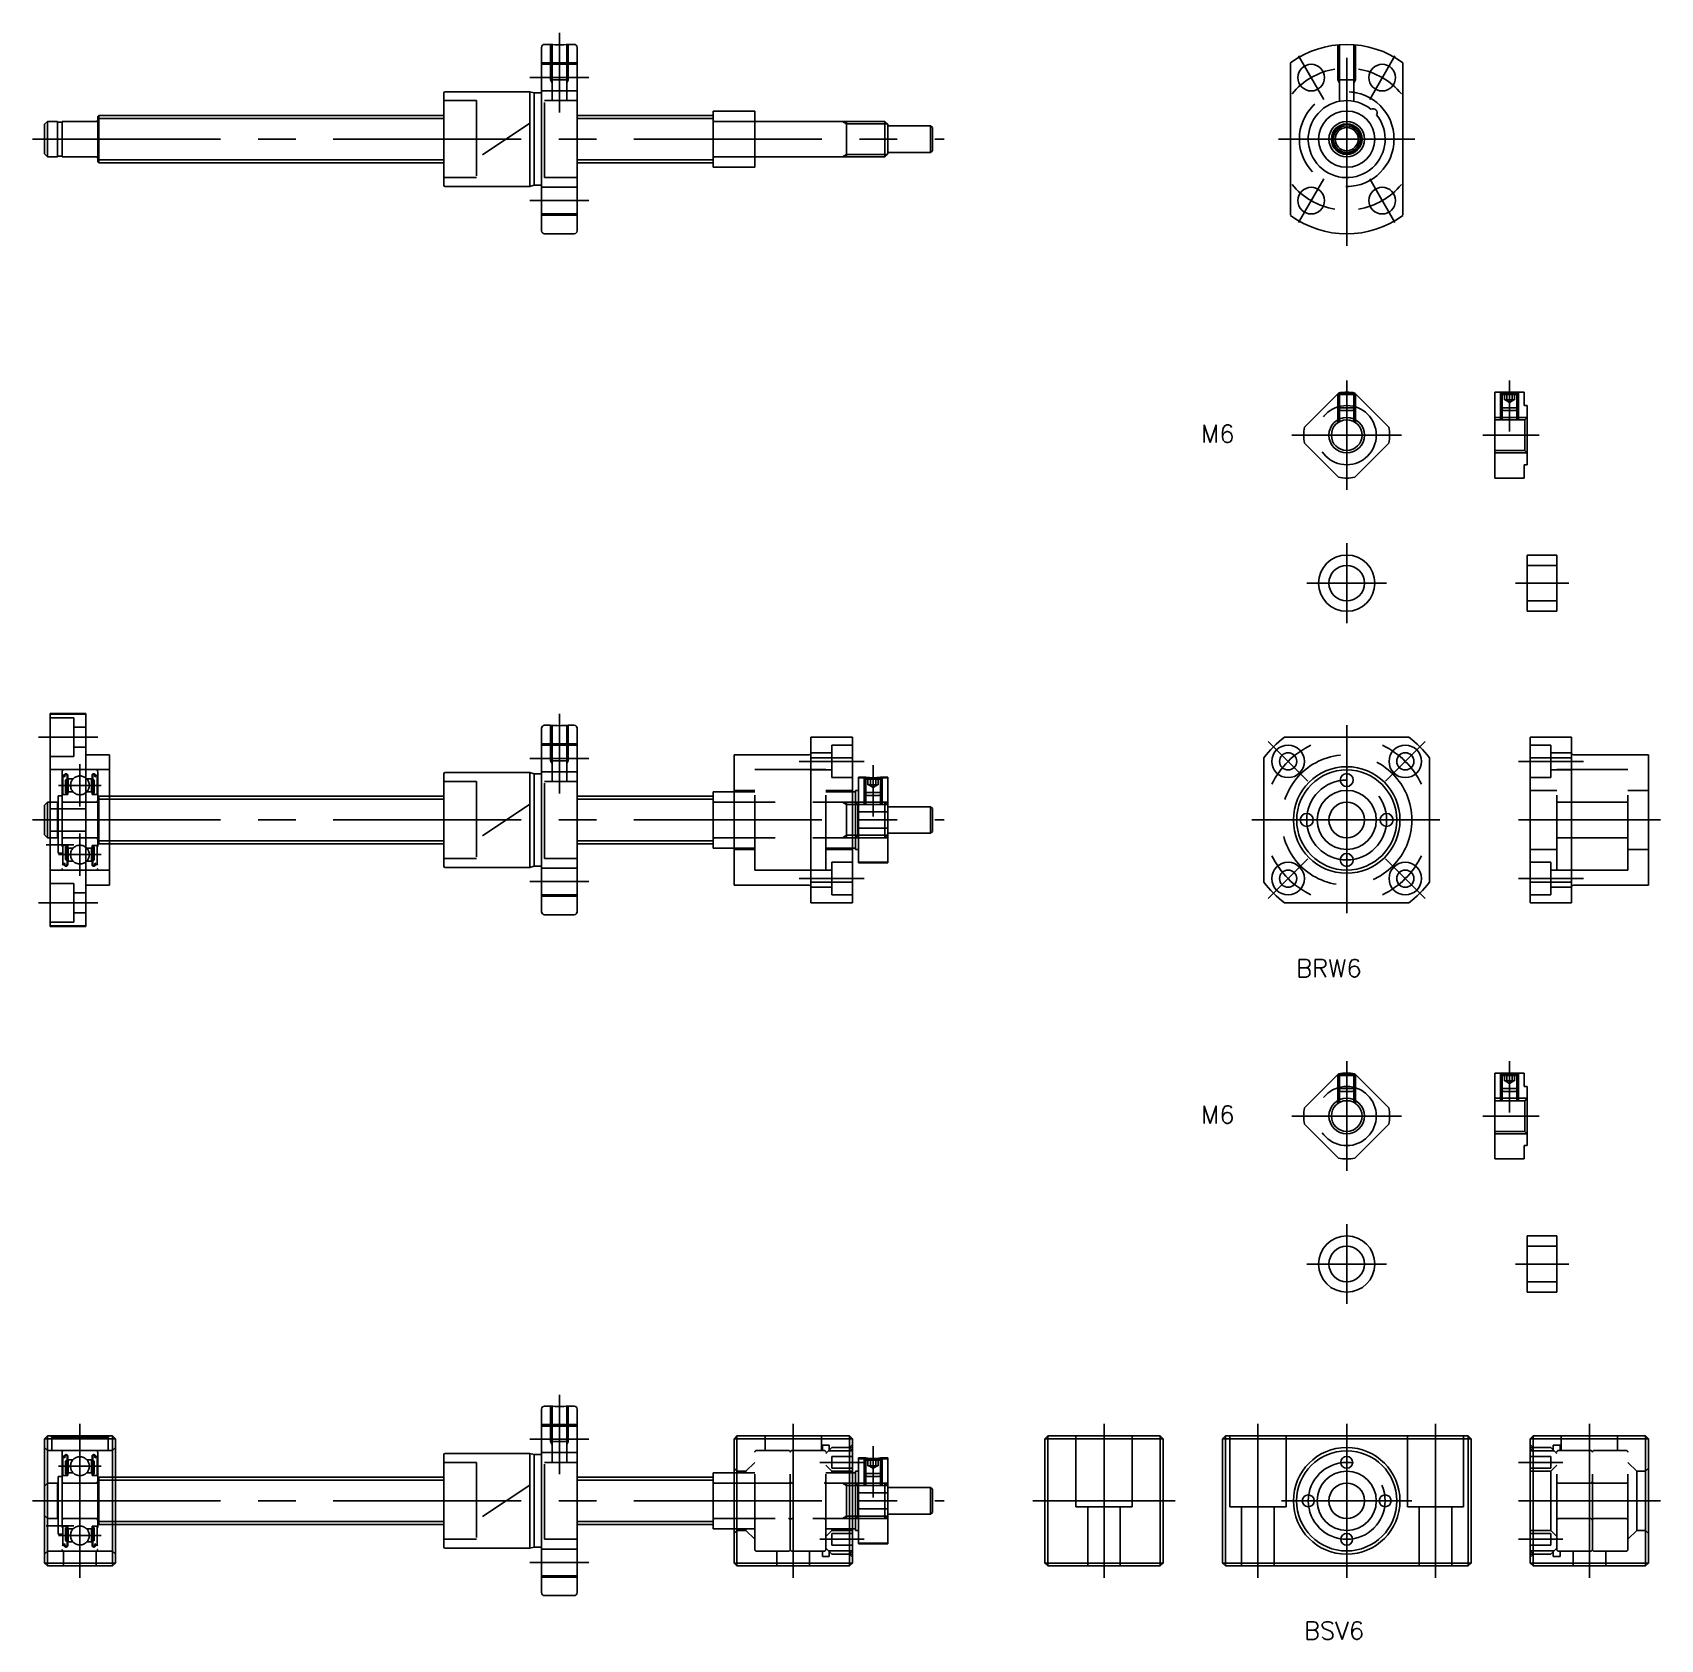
# Model space of a CAD drawing. Extents: x -75 to 353, y -50 to 248.
# Drawn here: x 78 to 353, y -23.4 to 248 of the extents above; entities that cross this region are included whole.
import ezdxf

# ---------------------------------------------------------------- set-up
doc = ezdxf.new("R2010")
doc.units = 0
doc.linetypes.add('CENTER', pattern=[50.8, 31.75, -6.35, 6.35, -6.35])
doc.linetypes.add('DASHED', pattern=[19.05, 12.7, -6.35])
doc.layers.get('0').update_dxf_attribs({"linetype": 'CONTINUOUS'})
doc.layers.add('CENTER', color=1, linetype='CENTER')
doc.styles.get("Standard").update_dxf_attribs({"font": 'txt.shx', "height": 3, "bigfont": 'bigfont.shx'})

msp = doc.modelspace()

# ---------------------------------------------------------------- linework, layer by layer
at = {"color": 7, "linetype": 'CONTINUOUS'}
for p, q in [((164, 214.5), (164, 245.5)), ((164.5, 246), (165.5, 246)), ((168.5, 246), (169.5, 246)), ((170, 245.5), (170, 214.5)), ((170, 242.87), (164, 242.87)), ((290.5, 242.87), (290.5, 217.13)), ((309.5, 242.87), (309.5, 217.13)), ((147.5, 222.2), (147.5, 237.8)), ((147.7, 238), (162, 238)), ((162, 238), (162.75, 237.8)), ((162, 238), (162, 222)), ((162.75, 237.8), (164, 237.8)), ((162.75, 222.2), (162.75, 237.8)), ((89.2, 234), (89, 233.8)), ((89, 233.8), (89, 226.2)), ((89.2, 234), (147.5, 234)), ((89.2, 234), (89.2, 226)), ((170, 234), (193, 234)), ((193, 234.75), (200, 234.75)), ((193, 234.75), (193, 225.25)), ((200, 234.75), (200, 225.25)), ((80.5, 233), (80, 232.5)), ((80, 232.5), (80, 227.5)), ((80.5, 233), (80.5, 227)), ((80.5, 233), (82.2, 233)), ((82.2, 233), (82.2, 227)), ((82.2, 232.85), (83, 232.85)), ((83, 233), (88.8, 233)), ((83, 233), (83, 227)), ((200, 233), (222, 233)), ((215.5, 233), (215.5, 227)), ((222, 233), (222, 227)), ((222, 233), (222.5, 232.5)), ((222.5, 232.5), (222.5, 227.5)), ((222.5, 232.25), (229.7, 232.25)), ((229.7, 232.25), (230, 231.95)), ((229.7, 232.25), (229.7, 227.75)), ((230, 231.95), (230, 228.05)), ((80, 227.5), (80.5, 227)), ((80.5, 227), (82.2, 227)), ((82.2, 227.15), (83, 227.15)), ((83, 227), (88.8, 227)), ((89.2, 226), (89, 226.2)), ((89.2, 226), (147.5, 226)), ((170, 226), (193, 226)), ((200, 227), (222, 227)), ((222, 227), (222.5, 227.5)), ((222.5, 227.75), (229.7, 227.75)), ((230, 228.05), (229.7, 227.75)), ((193, 225.25), (200, 225.25)), ((162, 222), (147.7, 222)), ((162.75, 222.2), (162, 222)), ((164, 222.2), (162.75, 222.2)), ((164, 217.13), (170, 217.13)), ((169.5, 214), (164.5, 214)), ((298.64, 187.12), (292.88, 181.36)), ((301.36, 187.12), (307.12, 181.36)), ((325, 187.25), (325, 172.75)), ((330, 187.25), (325, 187.25)), ((326.27, 187.14), (326, 186.87)), ((326.27, 187.25), (326.27, 187.14)), ((326.27, 187.14), (328.73, 187.14)), ((328.73, 187.25), (328.73, 187.14)), ((328.73, 187.14), (329, 186.87)), ((330, 187.25), (330, 185)), ((326, 186.87), (326, 184.64)), ((329, 186.87), (326, 186.87)), ((326.5, 184.14), (326, 184.64)), ((329, 184.64), (326, 184.64)), ((326.27, 184.37), (326.27, 182.59)), ((328.5, 184.14), (329, 184.64)), ((328.73, 184.37), (328.73, 182.59)), ((329, 186.87), (329, 184.64)), ((330.5, 185), (330, 185)), ((330.5, 185), (330.5, 175)), ((325, 182.59), (330.09, 182.59)), ((326.5, 184.14), (328.5, 184.14)), ((330.5, 183), (330.09, 182.59)), ((330.09, 182.59), (330.09, 177.41)), ((292.88, 178.64), (298.64, 172.88)), ((307.12, 178.64), (301.36, 172.88)), ((325, 177.41), (330.09, 177.41)), ((330.5, 177), (330.09, 177.41)), ((330, 175), (330, 172.75)), ((330.5, 175), (330, 175)), ((330, 172.75), (325, 172.75)), ((330.5, 150.25), (330.5, 159.75)), ((335.5, 159.75), (330.5, 159.75)), ((335.5, 150.25), (335.5, 159.75)), ((330.5, 150.25), (335.5, 150.25)), ((81, 97), (81, 133)), ((81, 133), (87, 133)), ((81, 132.9), (87, 132.9)), ((87, 133), (87, 97)), ((164, 99.5), (164, 130.5)), ((164.5, 131), (165.5, 131)), ((168.5, 131), (169.5, 131)), ((170, 130.5), (170, 99.5)), ((170, 127.87), (164, 127.87)), ((209.5, 101), (209.5, 129)), ((209.5, 129), (216.5, 129)), ((216.5, 101), (216.5, 129)), ((289.5, 129), (310.5, 129)), ((331, 101), (331, 129)), ((338, 129), (331, 129)), ((338, 101), (338, 129)), ((91, 126), (87, 126)), ((91, 104), (91, 126)), ((196.5, 104), (196.5, 126)), ((196.5, 126), (209.2, 126)), ((209.5, 125.5), (216.5, 125.5)), ((286, 104.5), (286, 125.5)), ((314, 125.5), (314, 104.5)), ((338, 125.5), (331, 125.5)), ((351, 126), (338.3, 126)), ((351, 104), (351, 126)), ((147.5, 107.2), (147.5, 122.8)), ((147.7, 123), (162, 123)), ((162, 123), (162.75, 122.8)), ((162, 123), (162, 107)), ((162.75, 122.8), (164, 122.8)), ((162.75, 107.2), (162.75, 122.8)), ((217.5, 122.25), (217.5, 107.75)), ((217.5, 122.25), (218.77, 122.25)), ((222.5, 122.12), (217.5, 122.12)), ((221.23, 122.25), (222.5, 122.25)), ((222.5, 122.25), (222.5, 107.75)), ((91, 119), (147.5, 119)), ((170, 119), (193, 119)), ((193, 119.75), (196.5, 119.75)), ((193, 119.75), (193, 110.25)), ((216.5, 119.75), (217, 119.75)), ((217, 120), (217, 110)), ((217, 120), (217.5, 120)), ((80.5, 118), (80, 117.5)), ((80, 117.5), (80, 112.5)), ((80.5, 118), (80.5, 112)), ((80.5, 118), (81, 118)), ((87, 116.9), (81, 116.9)), ((222.5, 116.36), (217.5, 116.36)), ((222.5, 117.25), (229.7, 117.25)), ((229.7, 117.25), (230, 116.95)), ((229.7, 117.25), (229.7, 112.75)), ((230, 116.95), (230, 113.05)), ((81, 113.1), (87, 113.1)), ((222.5, 113.64), (217.5, 113.64)), ((222.5, 112.75), (229.7, 112.75)), ((230, 113.05), (229.7, 112.75)), ((80, 112.5), (80.5, 112)), ((80.5, 112), (81, 112)), ((91, 111), (147.5, 111)), ((170, 111), (193, 111)), ((193, 110.25), (196.5, 110.25)), ((217, 110.25), (216.5, 110.25)), ((217, 110), (217.5, 110)), ((222.5, 107.88), (217.5, 107.88)), ((217.5, 107.75), (222.5, 107.75)), ((162, 107), (147.7, 107)), ((162.75, 107.2), (162, 107)), ((164, 107.2), (162.75, 107.2)), ((216.5, 104.5), (209.5, 104.5)), ((331, 104.5), (338, 104.5)), ((91, 104), (87, 104)), ((164, 102.13), (170, 102.13)), ((196.5, 104), (209.2, 104)), ((351, 104), (338.3, 104)), ((169.5, 99), (164.5, 99)), ((216.5, 101), (209.5, 101)), ((289.5, 101), (310.5, 101)), ((331, 101), (338, 101)), ((87, 97.1), (81, 97.1)), ((81, 97), (87, 97)), ((298.64, 72.12), (292.88, 66.36)), ((301.36, 72.12), (307.12, 66.36)), ((325, 72.25), (325, 57.75)), ((330, 72.25), (325, 72.25)), ((326.27, 72.14), (326, 71.87)), ((326, 71.87), (326, 69.64)), ((329, 71.87), (326, 71.87)), ((326.27, 72.25), (326.27, 72.14)), ((326.27, 72.14), (328.73, 72.14)), ((328.73, 72.25), (328.73, 72.14)), ((328.73, 72.14), (329, 71.87)), ((329, 71.87), (329, 69.64)), ((330, 72.25), (330, 70)), ((326.5, 69.14), (326, 69.64)), ((329, 69.64), (326, 69.64)), ((326.27, 69.37), (326.27, 67.59)), ((326.5, 69.14), (328.5, 69.14)), ((328.5, 69.14), (329, 69.64)), ((328.73, 69.37), (328.73, 67.59)), ((330.5, 70), (330, 70)), ((330.5, 70), (330.5, 60)), ((325, 67.59), (330.09, 67.59)), ((330.5, 68), (330.09, 67.59)), ((330.09, 67.59), (330.09, 62.41)), ((292.88, 63.64), (298.64, 57.88)), ((307.12, 63.64), (301.36, 57.88)), ((325, 62.41), (330.09, 62.41)), ((330.5, 62), (330.09, 62.41)), ((330, 57.75), (325, 57.75)), ((330, 60), (330, 57.75)), ((330.5, 60), (330, 60)), ((330.5, 35.25), (330.5, 44.75)), ((335.5, 44.75), (330.5, 44.75)), ((335.5, 35.25), (335.5, 44.75)), ((330.5, 35.25), (335.5, 35.25)), ((164, -15.5), (164, 15.5)), ((164.5, 16), (165.5, 16)), ((168.5, 16), (169.5, 16)), ((170, 15.5), (170, -15.5)), ((80.5, 11), (80, 10.5)), ((91.5, 11), (80.5, 11)), ((80.5, 11), (80.5, -11)), ((92, 10.5), (91.5, 11)), ((91.5, -11), (91.5, 11)), ((170, 12.87), (164, 12.87)), ((196.5, 10.5), (197, 11)), ((216, 11), (197, 11)), ((197, 11), (197, -11)), ((216, 11), (216.5, 10.5)), ((216, -11), (216, 11)), ((249, 10.5), (249.5, 11)), ((249.5, 11), (268.5, 11)), ((249.5, 11), (249.5, -11)), ((268.5, 11), (269, 10.5)), ((268.5, -11), (268.5, 11)), ((279, 10.5), (279.5, 11)), ((279.5, 11), (320.5, 11)), ((279.5, 11), (279.5, -11)), ((320.5, -11), (320.5, 11)), ((320.5, 11), (321, 10.5)), ((331.5, 11), (331, 10.5)), ((331.5, 11), (350.5, 11)), ((331.5, -11), (331.5, 11)), ((351, 10.5), (350.5, 11)), ((350.5, 11), (350.5, -11)), ((80, 10.5), (80, -10.5)), ((92, 10.5), (80, 10.5)), ((92, -10.5), (92, 10.5)), ((196.5, -10.5), (196.5, 10.5)), ((216.5, 10.5), (196.5, 10.5)), ((216.5, 10.5), (216.5, -10.5)), ((249, -10.5), (249, 10.5)), ((269, 10.5), (249, 10.5)), ((269, 10.5), (269, -10.5)), ((321, 10.5), (279, 10.5)), ((279, 10.5), (279, -10.5)), ((321, 10.5), (321, -10.5)), ((331, 10.5), (331, -10.5)), ((331, 10.5), (351, 10.5)), ((351, -10.5), (351, 10.5)), ((147.5, -7.8), (147.5, 7.8)), ((147.7, 8), (162, 8)), ((162, 8), (162.75, 7.8)), ((162, 8), (162, -8)), ((162.75, 7.8), (164, 7.8)), ((162.75, -7.8), (162.75, 7.8)), ((217.5, 7.25), (217.5, -7.25)), ((217.5, 7.25), (218.77, 7.25)), ((222.5, 7.12), (217.5, 7.12)), ((221.23, 7.25), (222.5, 7.25)), ((222.5, 7.25), (222.5, -7.25)), ((92, 4), (147.5, 4)), ((170, 4), (193, 4)), ((193, 4.75), (196.5, 4.75)), ((193, 4.75), (193, -4.75)), ((216.5, 4.75), (217, 4.75)), ((217, 5), (217, -5)), ((217, 5), (217.5, 5)), ((222.5, 1.36), (217.5, 1.36)), ((222.5, 2.25), (229.7, 2.25)), ((229.7, 2.25), (230, 1.95)), ((229.7, 2.25), (229.7, -2.25)), ((230, 1.95), (230, -1.95)), ((222.5, -1.36), (217.5, -1.36)), ((222.5, -2.25), (229.7, -2.25)), ((230, -1.95), (229.7, -2.25)), ((92, -4), (147.5, -4)), ((170, -4), (193, -4)), ((193, -4.75), (196.5, -4.75)), ((217, -4.75), (216.5, -4.75)), ((217, -5), (217.5, -5)), ((162, -8), (147.7, -8)), ((162.75, -7.8), (162, -8)), ((164, -7.8), (162.75, -7.8)), ((222.5, -7.12), (217.5, -7.12)), ((217.5, -7.25), (222.5, -7.25)), ((80, -10.5), (80.5, -11)), ((80, -10.5), (92, -10.5)), ((91.5, -11), (80.5, -11)), ((91.5, -11), (92, -10.5)), ((197, -11), (196.5, -10.5)), ((196.5, -10.5), (216.5, -10.5)), ((216, -11), (197, -11)), ((216.5, -10.5), (216, -11)), ((249.5, -11), (249, -10.5)), ((249, -10.5), (269, -10.5)), ((269, -10.5), (268.5, -11)), ((279, -10.5), (321, -10.5)), ((279.5, -11), (279, -10.5)), ((321, -10.5), (320.5, -11)), ((331, -10.5), (331.5, -11)), ((351, -10.5), (331, -10.5)), ((350.5, -11), (351, -10.5)), ((164, -12.87), (170, -12.87)), ((249.5, -11), (268.5, -11)), ((320.5, -11), (279.5, -11)), ((331.5, -11), (350.5, -11)), ((169.5, -16), (164.5, -16))]:
    msp.add_line(p, q, dxfattribs=at)
at = {"color": 3, "linetype": 'DASHED'}
for p, q in [((165.5, 246), (165.5, 240)), ((165.77, 245.98), (165.77, 236.5)), ((168.23, 236.5), (168.23, 245.98)), ((168.5, 246), (168.5, 240)), ((298.5, 245.93), (298.5, 240)), ((298.77, 245.95), (298.77, 236.38)), ((301.23, 236.38), (301.23, 245.95)), ((301.5, 245.93), (301.5, 240)), ((164, 242.64), (170, 242.64)), ((165.5, 240), (168.5, 240)), ((165.5, 240), (165.77, 239.53)), ((168.5, 240), (168.23, 239.53)), ((298.5, 240), (301.5, 240)), ((298.5, 240), (298.77, 239.53)), ((301.5, 240), (301.23, 239.53)), ((153, 236.5), (147.5, 236.5)), ((153, 236.5), (153, 223.5)), ((170, 238.14), (164, 238.14)), ((164.5, 236.5), (170, 236.5)), ((164.5, 223.5), (164.5, 236.5)), ((200, 233), (193, 233)), ((200, 227), (193, 227)), ((153, 223.5), (147.5, 223.5)), ((170, 223.5), (164.5, 223.5)), ((170, 221.86), (164, 221.86)), ((164, 217.36), (170, 217.36)), ((298.77, 187.14), (298.5, 186.87)), ((298.77, 187.14), (298.77, 182.28)), ((298.77, 187.14), (301.23, 187.14)), ((301.23, 187.14), (301.23, 182.28)), ((301.23, 187.14), (301.5, 186.87)), ((326.63, 187.14), (326.63, 185.94)), ((327.07, 187.14), (327.07, 185.94)), ((327.93, 187.14), (327.93, 185.94)), ((328.37, 187.14), (328.37, 185.94)), ((298.5, 186.99), (298.5, 182.12)), ((301.5, 186.87), (298.5, 186.87)), ((301.5, 184.64), (298.5, 184.64)), ((299, 184.14), (298.5, 184.64)), ((301, 184.14), (301.5, 184.64)), ((301.5, 186.99), (301.5, 182.12)), ((328.37, 185.94), (326.63, 185.94)), ((326.75, 185.94), (327.5, 185.51)), ((328.25, 185.94), (327.5, 185.51)), ((299, 184.14), (301, 184.14)), ((335.5, 158), (330.5, 158)), ((330.5, 152), (335.5, 152)), ((81, 132.25), (85, 132.25)), ((85, 132.25), (85, 125.75)), ((85, 130.7), (87, 130.7)), ((165.5, 131), (165.5, 125)), ((165.77, 130.98), (165.77, 121.5)), ((168.23, 121.5), (168.23, 130.98)), ((168.5, 131), (168.5, 125)), ((85, 127.3), (87, 127.3)), ((164, 127.64), (170, 127.64)), ((216.5, 127.65), (213, 127.65)), ((213, 122.15), (213, 127.65)), ((331, 127.65), (334.5, 127.65)), ((334.5, 122.15), (334.5, 127.65)), ((81, 125.75), (85, 125.75)), ((165.5, 125), (168.5, 125)), ((165.5, 125), (165.77, 124.53)), ((168.5, 125), (168.23, 124.53)), ((209.5, 126.35), (213, 126.35)), ((338, 126.35), (334.5, 126.35)), ((81, 123.5), (91, 123.5)), ((83, 123.2), (83, 106.8)), ((83.1, 122.5), (83, 122.6)), ((83.1, 122.5), (83.31, 122.5)), ((83.1, 122.5), (83.1, 119.3)), ((83.31, 122.5), (83.42, 122.67)), ((83.36, 122.33), (83.47, 122.27)), ((83.42, 122.44), (83.53, 122.61)), ((83.53, 122.37), (83.42, 122.44)), ((83.47, 122.27), (83.53, 122.37)), ((83.82, 121.95), (83.56, 121.7)), ((83.56, 121.7), (83.56, 119.65)), ((83.94, 121.9), (83.69, 121.65)), ((83.69, 119.65), (83.69, 121.65)), ((83.82, 122.53), (83.82, 121.95)), ((83.94, 122.53), (83.94, 119.3)), ((84.04, 121.95), (83.94, 122.05)), ((84.04, 121.95), (84.86, 121.95)), ((84.04, 121.95), (84.04, 119.75)), ((87.96, 121.95), (87.14, 121.95)), ((87.96, 121.95), (88.06, 122.05)), ((87.96, 121.95), (87.96, 119.75)), ((88.06, 122.53), (88.06, 119.3)), ((88.06, 121.9), (88.31, 121.65)), ((88.18, 122.53), (88.18, 121.95)), ((88.18, 121.95), (88.43, 121.7)), ((88.31, 119.65), (88.31, 121.65)), ((88.43, 121.7), (88.43, 119.65)), ((88.58, 122.44), (88.47, 122.61)), ((88.47, 122.37), (88.58, 122.44)), ((88.53, 122.27), (88.47, 122.37)), ((88.64, 122.33), (88.53, 122.27)), ((88.69, 122.5), (88.58, 122.67)), ((88.9, 122.5), (88.69, 122.5)), ((88.9, 122.5), (89, 122.6)), ((88.9, 119.3), (88.9, 122.5)), ((89, 123.2), (89, 106.8)), ((153, 121.5), (147.5, 121.5)), ((153, 121.5), (153, 108.5)), ((170, 123.14), (164, 123.14)), ((164.5, 121.5), (170, 121.5)), ((164.5, 108.5), (164.5, 121.5)), ((200, 106.5), (200, 123.5)), ((200, 123.5), (212, 123.5)), ((209.5, 123.45), (213, 123.45)), ((212, 106.5), (212, 123.5)), ((216.5, 122.15), (213, 122.15)), ((218.5, 122.25), (218.5, 117.59)), ((218.77, 122.14), (218.5, 121.87)), ((218.5, 121.87), (221.5, 121.87)), ((218.77, 122.25), (218.77, 117.59)), ((221.23, 122.14), (218.77, 122.14)), ((219.13, 122.14), (219.13, 120.94)), ((219.57, 122.14), (219.57, 120.94)), ((220.43, 122.14), (220.43, 120.94)), ((220.87, 122.14), (220.87, 120.94)), ((221.23, 122.25), (221.23, 117.59)), ((221.23, 122.14), (221.5, 121.87)), ((221.5, 122.25), (221.5, 117.59)), ((331, 122.15), (334.5, 122.15)), ((338, 123.45), (334.5, 123.45)), ((347.5, 123.5), (335.5, 123.5)), ((335.5, 106.5), (335.5, 123.5)), ((347.5, 106.5), (347.5, 123.5)), ((82.3, 119.1), (82.3, 109.4)), ((82.3, 119.1), (83, 119.1)), ((83, 119.2), (83.1, 119.3)), ((83.1, 119.3), (83.94, 119.3)), ((83.88, 119.65), (83.69, 119.65)), ((83.69, 119.52), (83.88, 119.52)), ((83.88, 119.52), (83.88, 119.65)), ((83.94, 119.65), (84.04, 119.75)), ((84.04, 119.75), (84.86, 119.75)), ((87.96, 119.75), (87.14, 119.75)), ((88.06, 119.65), (87.96, 119.75)), ((88.9, 119.3), (88.06, 119.3)), ((88.12, 119.65), (88.31, 119.65)), ((88.12, 119.52), (88.12, 119.65)), ((88.31, 119.52), (88.12, 119.52)), ((89, 119.2), (88.9, 119.3)), ((89.2, 119), (89, 118.8)), ((89, 118.5), (91, 118.5)), ((89.2, 119), (91, 119)), ((89.2, 119), (89.2, 111)), ((200, 120), (196.5, 120)), ((196.5, 119.75), (200, 119.75)), ((216.5, 120), (212, 120)), ((212, 119.75), (216.5, 119.75)), ((219, 119.14), (218.5, 119.64)), ((218.5, 119.64), (221.5, 119.64)), ((221, 119.14), (219, 119.14)), ((219.13, 120.94), (220.87, 120.94)), ((219.25, 120.94), (220, 120.51)), ((220.75, 120.94), (220, 120.51)), ((221, 119.14), (221.5, 119.64)), ((331, 120), (335.5, 120)), ((347.5, 120), (351, 120)), ((81, 118), (82.2, 118)), ((82.2, 118), (82.2, 112)), ((82.2, 117.85), (82.3, 117.85)), ((83, 118), (88.8, 118)), ((222.5, 118), (193, 118)), ((215.5, 117.59), (214.8, 118)), ((215.5, 118), (215.5, 112)), ((222.5, 117.59), (215.5, 117.59)), ((217, 118), (217.41, 117.59)), ((217.41, 117.59), (217.41, 112.41)), ((222, 118), (222, 112)), ((222, 118), (222.5, 117.5)), ((335.5, 118), (347.5, 118)), ((81, 112), (82.2, 112)), ((82.2, 112.15), (82.3, 112.15)), ((83, 112), (88.8, 112)), ((83, 110.8), (83.1, 110.7)), ((83.1, 110.7), (83.94, 110.7)), ((83.1, 110.7), (83.1, 107.5)), ((83.56, 108.3), (83.56, 110.35)), ((83.69, 110.48), (83.88, 110.48)), ((83.69, 110.35), (83.69, 108.35)), ((83.88, 110.35), (83.69, 110.35)), ((83.88, 110.48), (83.88, 110.35)), ((83.94, 107.47), (83.94, 110.7)), ((83.94, 110.35), (84.04, 110.25)), ((84.04, 110.25), (84.86, 110.25)), ((84.04, 110.25), (84.04, 108.05)), ((87.96, 110.25), (87.14, 110.25)), ((88.06, 110.35), (87.96, 110.25)), ((87.96, 108.05), (87.96, 110.25)), ((88.9, 110.7), (88.06, 110.7)), ((88.06, 107.47), (88.06, 110.7)), ((88.12, 110.48), (88.12, 110.35)), ((88.31, 110.48), (88.12, 110.48)), ((88.12, 110.35), (88.31, 110.35)), ((88.31, 110.35), (88.31, 108.35)), ((88.43, 108.3), (88.43, 110.35)), ((89, 110.8), (88.9, 110.7)), ((88.9, 107.5), (88.9, 110.7)), ((89, 111.5), (91, 111.5)), ((89.2, 111), (89, 111.2)), ((89.2, 111), (91, 111)), ((222.5, 112), (193, 112)), ((196.5, 110.25), (200, 110.25)), ((200, 110), (196.5, 110)), ((216.5, 110.25), (212, 110.25)), ((216.5, 110), (212, 110)), ((215.5, 112.41), (214.8, 112)), ((222.5, 112.41), (215.5, 112.41)), ((217, 112), (217.41, 112.41)), ((222, 112), (222.5, 112.5)), ((331, 110), (335.5, 110)), ((335.5, 112), (347.5, 112)), ((347.5, 110), (351, 110)), ((83, 109.4), (82.3, 109.4)), ((83.1, 107.5), (83, 107.4)), ((83.1, 107.5), (83.31, 107.5)), ((83.31, 107.5), (83.42, 107.33)), ((83.36, 107.67), (83.47, 107.73)), ((83.53, 107.63), (83.42, 107.56)), ((83.42, 107.56), (83.53, 107.39)), ((83.47, 107.73), (83.53, 107.63)), ((83.82, 108.05), (83.56, 108.3)), ((83.94, 108.1), (83.69, 108.35)), ((83.82, 107.47), (83.82, 108.05)), ((84.04, 108.05), (83.94, 107.95)), ((84.04, 108.05), (84.86, 108.05)), ((87.96, 108.05), (87.14, 108.05)), ((87.96, 108.05), (88.06, 107.95)), ((88.06, 108.1), (88.31, 108.35)), ((88.18, 108.05), (88.43, 108.3)), ((88.18, 107.47), (88.18, 108.05)), ((88.53, 107.73), (88.47, 107.63)), ((88.47, 107.63), (88.58, 107.56)), ((88.58, 107.56), (88.47, 107.39)), ((88.64, 107.67), (88.53, 107.73)), ((88.69, 107.5), (88.58, 107.33)), ((88.9, 107.5), (88.69, 107.5)), ((88.9, 107.5), (89, 107.4)), ((153, 108.5), (147.5, 108.5)), ((170, 108.5), (164.5, 108.5)), ((213, 102.35), (213, 107.85)), ((216.5, 107.85), (213, 107.85)), ((331, 107.85), (334.5, 107.85)), ((334.5, 102.35), (334.5, 107.85)), ((81, 106.5), (91, 106.5)), ((170, 106.86), (164, 106.86)), ((212, 106.5), (200, 106.5)), ((209.5, 106.55), (213, 106.55)), ((338, 106.55), (334.5, 106.55)), ((335.5, 106.5), (347.5, 106.5)), ((81, 104.25), (85, 104.25)), ((85, 97.75), (85, 104.25)), ((85, 102.7), (87, 102.7)), ((164, 102.36), (170, 102.36)), ((209.5, 103.65), (213, 103.65)), ((216.5, 102.35), (213, 102.35)), ((331, 102.35), (334.5, 102.35)), ((338, 103.65), (334.5, 103.65)), ((85, 99.3), (87, 99.3)), ((81, 97.75), (85, 97.75)), ((298.77, 72.14), (298.5, 71.87)), ((298.5, 71.99), (298.5, 67.12)), ((301.5, 71.87), (298.5, 71.87)), ((298.77, 72.14), (298.77, 67.28)), ((298.77, 72.14), (301.23, 72.14)), ((301.23, 72.14), (301.23, 67.28)), ((301.23, 72.14), (301.5, 71.87)), ((301.5, 71.99), (301.5, 67.12)), ((326.63, 72.14), (326.63, 70.94)), ((327.07, 72.14), (327.07, 70.94)), ((327.93, 72.14), (327.93, 70.94)), ((328.37, 72.14), (328.37, 70.94)), ((301.5, 69.64), (298.5, 69.64)), ((299, 69.14), (298.5, 69.64)), ((299, 69.14), (301, 69.14)), ((301, 69.14), (301.5, 69.64)), ((328.37, 70.94), (326.63, 70.94)), ((326.75, 70.94), (327.5, 70.51)), ((328.25, 70.94), (327.5, 70.51)), ((335.5, 43), (330.5, 43)), ((330.5, 37), (335.5, 37)), ((165.5, 16), (165.5, 10)), ((165.77, 15.98), (165.77, 6.5)), ((168.23, 6.5), (168.23, 15.98)), ((168.5, 16), (168.5, 10)), ((81.25, 10.7), (80.95, 11)), ((90.75, 10.7), (91.05, 11)), ((164, 12.64), (170, 12.64)), ((201.75, 8.5), (201.75, 11)), ((211.25, 8.5), (211.25, 11)), ((254.25, -1), (254.25, 11)), ((263.75, -1), (263.75, 11)), ((280.25, -1), (280.25, 11)), ((289.75, -1), (289.75, 11)), ((310.25, -1), (310.25, 11)), ((319.75, -1), (319.75, 11)), ((336.25, 8.5), (336.25, 11)), ((345.75, 8.5), (345.75, 11)), ((80, 9), (80.5, 8.5)), ((80.5, 8.5), (91.5, 8.5)), ((81.25, 8.5), (81.25, 10.7)), ((90.75, 10.7), (81.25, 10.7)), ((90.75, 8.5), (90.75, 10.7)), ((92, 9), (91.5, 8.5)), ((165.5, 10), (168.5, 10)), ((165.5, 10), (165.77, 9.53)), ((168.5, 10), (168.23, 9.53)), ((205.7, 8.5), (200.3, 8.5)), ((211.7, 8.5), (206.3, 8.5)), ((211.45, 9.4), (211.45, 8.5)), ((211.45, 9.4), (212.6, 9.4)), ((212, 8), (213, 9)), ((212.46, 8.46), (216.5, 8.46)), ((212.6, 9.4), (212.6, 8.6)), ((213, 9), (216.5, 9)), ((216.5, 9.54), (215.96, 9)), ((216.5, 8.46), (215.96, 9)), ((331, 9.54), (331.54, 9)), ((334.5, 9), (331, 9)), ((331, 8.46), (331.54, 9)), ((335.04, 8.46), (331, 8.46)), ((335.5, 8), (334.5, 9)), ((334.9, 9.4), (334.9, 8.6)), ((336.05, 9.4), (334.9, 9.4)), ((335.8, 8.5), (341.2, 8.5)), ((336.05, 9.4), (336.05, 8.5)), ((341.8, 8.5), (347.2, 8.5)), ((83, 8.2), (83, -8.2)), ((83.1, 7.5), (83, 7.6)), ((83.1, 7.5), (83.31, 7.5)), ((83.1, 7.5), (83.1, 4.3)), ((83.31, 7.5), (83.42, 7.67)), ((83.36, 7.33), (83.47, 7.27)), ((83.42, 7.44), (83.53, 7.61)), ((83.53, 7.37), (83.42, 7.44)), ((83.47, 7.27), (83.53, 7.37)), ((83.82, 6.95), (83.56, 6.7)), ((83.56, 6.7), (83.56, 4.65)), ((83.94, 6.9), (83.69, 6.65)), ((83.69, 4.65), (83.69, 6.65)), ((83.82, 7.53), (83.82, 6.95)), ((83.94, 7.53), (83.94, 4.3)), ((84.04, 6.95), (83.94, 7.05)), ((84.04, 6.95), (84.86, 6.95)), ((84.04, 6.95), (84.04, 4.75)), ((87.96, 6.95), (87.14, 6.95)), ((87.96, 6.95), (88.06, 7.05)), ((87.96, 6.95), (87.96, 4.75)), ((88.06, 7.53), (88.06, 4.3)), ((88.06, 6.9), (88.31, 6.65)), ((88.18, 7.53), (88.18, 6.95)), ((88.18, 6.95), (88.43, 6.7)), ((88.31, 4.65), (88.31, 6.65)), ((88.43, 6.7), (88.43, 4.65)), ((88.58, 7.44), (88.47, 7.61)), ((88.47, 7.37), (88.58, 7.44)), ((88.53, 7.27), (88.47, 7.37)), ((88.64, 7.33), (88.53, 7.27)), ((88.69, 7.5), (88.58, 7.67)), ((88.9, 7.5), (88.69, 7.5)), ((88.9, 7.5), (89, 7.6)), ((88.9, 4.3), (88.9, 7.5)), ((89, 8.2), (89, -8.2)), ((153, 6.5), (147.5, 6.5)), ((153, 6.5), (153, -6.5)), ((170, 8.14), (164, 8.14)), ((164.5, 6.5), (170, 6.5)), ((164.5, -6.5), (164.5, 6.5)), ((197, 5), (196.5, 5.5)), ((198.5, 5), (200, 6.5)), ((200, -8.2), (200, 8.2)), ((206, -8.2), (206, 8.2)), ((212, -8.2), (212, 8.2)), ((212, 6), (213, 5)), ((213, 7.5), (216.5, 7.5)), ((213, 7.5), (213, 5.5)), ((213, 5.5), (216.5, 5.5)), ((218.5, 7.25), (218.5, 2.59)), ((218.77, 7.14), (218.5, 6.87)), ((218.5, 6.87), (221.5, 6.87)), ((218.77, 7.25), (218.77, 2.59)), ((221.23, 7.14), (218.77, 7.14)), ((219.13, 7.14), (219.13, 5.94)), ((219.13, 5.94), (220.87, 5.94)), ((219.25, 5.94), (220, 5.51)), ((219.57, 7.14), (219.57, 5.94)), ((220.75, 5.94), (220, 5.51)), ((220.43, 7.14), (220.43, 5.94)), ((220.87, 7.14), (220.87, 5.94)), ((221.23, 7.25), (221.23, 2.59)), ((221.23, 7.14), (221.5, 6.87)), ((221.5, 7.25), (221.5, 2.59)), ((334.5, 7.5), (331, 7.5)), ((334.5, 5.5), (331, 5.5)), ((334.5, 7.5), (334.5, 5.5)), ((335.5, 6), (334.5, 5)), ((335.5, -8.2), (335.5, 8.2)), ((341.5, -8.2), (341.5, 8.2)), ((347.5, -8.2), (347.5, 8.2)), ((349, 5), (347.5, 6.5)), ((350.5, 5), (351, 5.5)), ((80.5, 3), (80, 2.5)), ((80.5, 3), (82.2, 3)), ((82.2, 3), (82.2, -3)), ((82.2, 2.85), (82.3, 2.85)), ((82.3, 4.1), (82.3, -5.6)), ((82.3, 4.1), (83, 4.1)), ((83, 4.2), (83.1, 4.3)), ((88.8, 3), (83, 3)), ((83.1, 4.3), (83.94, 4.3)), ((83.88, 4.65), (83.69, 4.65)), ((83.69, 4.52), (83.88, 4.52)), ((83.88, 4.52), (83.88, 4.65)), ((83.94, 4.65), (84.04, 4.75)), ((84.04, 4.75), (84.86, 4.75)), ((87.96, 4.75), (87.14, 4.75)), ((88.06, 4.65), (87.96, 4.75)), ((88.9, 4.3), (88.06, 4.3)), ((88.12, 4.65), (88.31, 4.65)), ((88.12, 4.52), (88.12, 4.65)), ((88.31, 4.52), (88.12, 4.52)), ((89, 4.2), (88.9, 4.3)), ((89.2, 4), (89, 3.8)), ((89, 3.5), (92, 3.5)), ((89.2, 4), (92, 4)), ((89.2, 4), (89.2, -4)), ((193, 3), (222.5, 3)), ((196.5, 4.75), (200, 4.75)), ((197, 5), (198.5, 5)), ((198.5, 4.75), (198.5, 5)), ((212, 4.75), (216.5, 4.75)), ((213, 5), (213, 4.75)), ((216.5, 5), (213, 5)), ((215.5, 2.59), (214.8, 3)), ((215.5, 3), (215.5, -3)), ((217, 3), (217.41, 2.59)), ((219, 4.14), (218.5, 4.64)), ((218.5, 4.64), (221.5, 4.64)), ((221, 4.14), (219, 4.14)), ((221, 4.14), (221.5, 4.64)), ((222, 3), (222, -3)), ((222, 3), (222.5, 2.5)), ((331, 5), (334.5, 5)), ((334.5, 5), (334.5, -5)), ((341.2, 3), (335.8, 3)), ((347.2, 3), (341.8, 3)), ((349, -5), (349, 5)), ((350.5, 5), (349, 5)), ((222.5, 2.59), (215.5, 2.59)), ((217.41, 2.59), (217.41, -2.59)), ((80, -2.5), (80.5, -3)), ((215.5, -2.59), (214.8, -3)), ((222.5, -2.59), (215.5, -2.59)), ((217, -3), (217.41, -2.59)), ((222, -3), (222.5, -2.5)), ((254.25, -1), (263.75, -1)), ((256.25, -1), (256.25, -11)), ((261.75, -1), (261.75, -11)), ((280.25, -1), (289.75, -1)), ((282.25, -1), (282.25, -11)), ((287.75, -1), (287.75, -11)), ((319.75, -1), (310.25, -1)), ((312.25, -1), (312.25, -11)), ((317.75, -1), (317.75, -11)), ((80.5, -3), (82.2, -3)), ((82.2, -2.85), (82.3, -2.85)), ((88.8, -3), (83, -3)), ((83, -4.2), (83.1, -4.3)), ((83.1, -4.3), (83.94, -4.3)), ((83.1, -4.3), (83.1, -7.5)), ((83.56, -6.7), (83.56, -4.65)), ((83.69, -4.52), (83.88, -4.52)), ((83.69, -4.65), (83.69, -6.65)), ((83.88, -4.65), (83.69, -4.65)), ((83.88, -4.52), (83.88, -4.65)), ((83.94, -7.53), (83.94, -4.3)), ((83.94, -4.65), (84.04, -4.75)), ((84.04, -4.75), (84.86, -4.75)), ((84.04, -4.75), (84.04, -6.95)), ((87.96, -4.75), (87.14, -4.75)), ((88.06, -4.65), (87.96, -4.75)), ((87.96, -6.95), (87.96, -4.75)), ((88.9, -4.3), (88.06, -4.3)), ((88.06, -7.53), (88.06, -4.3)), ((88.12, -4.52), (88.12, -4.65)), ((88.31, -4.52), (88.12, -4.52)), ((88.12, -4.65), (88.31, -4.65)), ((88.31, -4.65), (88.31, -6.65)), ((88.43, -6.7), (88.43, -4.65)), ((89, -4.2), (88.9, -4.3)), ((88.9, -7.5), (88.9, -4.3)), ((89, -3.5), (92, -3.5)), ((89.2, -4), (89, -3.8)), ((89.2, -4), (92, -4)), ((222.5, -3), (193, -3)), ((196.5, -4.75), (200, -4.75)), ((197, -5), (196.5, -5.5)), ((197, -5), (198.5, -5)), ((198.5, -5), (198.5, -4.75)), ((198.5, -5), (200, -6.5)), ((216.5, -4.75), (212, -4.75)), ((212, -6), (213, -5)), ((213, -4.75), (213, -5)), ((216.5, -5), (213, -5)), ((331, -5), (334.5, -5)), ((335.5, -6), (334.5, -5)), ((341.2, -3), (335.8, -3)), ((347.2, -3), (341.8, -3)), ((349, -5), (347.5, -6.5)), ((350.5, -5), (349, -5)), ((350.5, -5), (351, -5.5)), ((83, -5.6), (82.3, -5.6)), ((83.1, -7.5), (83, -7.6)), ((83.1, -7.5), (83.31, -7.5)), ((83.31, -7.5), (83.42, -7.67)), ((83.36, -7.33), (83.47, -7.27)), ((83.53, -7.37), (83.42, -7.44)), ((83.42, -7.44), (83.53, -7.61)), ((83.47, -7.27), (83.53, -7.37)), ((83.82, -6.95), (83.56, -6.7)), ((83.94, -6.9), (83.69, -6.65)), ((83.82, -7.53), (83.82, -6.95)), ((84.04, -6.95), (83.94, -7.05)), ((84.04, -6.95), (84.86, -6.95)), ((87.96, -6.95), (87.14, -6.95)), ((87.96, -6.95), (88.06, -7.05)), ((88.06, -6.9), (88.31, -6.65)), ((88.18, -6.95), (88.43, -6.7)), ((88.18, -7.53), (88.18, -6.95)), ((88.53, -7.27), (88.47, -7.37)), ((88.47, -7.37), (88.58, -7.44)), ((88.58, -7.44), (88.47, -7.61)), ((88.64, -7.33), (88.53, -7.27)), ((88.69, -7.5), (88.58, -7.67)), ((88.9, -7.5), (88.69, -7.5)), ((88.9, -7.5), (89, -7.6)), ((153, -6.5), (147.5, -6.5)), ((170, -8.14), (164, -8.14)), ((170, -6.5), (164.5, -6.5)), ((212, -8), (213, -9)), ((213, -5.5), (216.5, -5.5)), ((213, -7.5), (213, -5.5)), ((213, -7.5), (216.5, -7.5)), ((334.5, -5.5), (331, -5.5)), ((334.5, -7.5), (331, -7.5)), ((334.5, -7.5), (334.5, -5.5)), ((335.5, -8), (334.5, -9)), ((80, -9), (80.5, -8.5)), ((80.5, -8.5), (91.5, -8.5)), ((83.25, -8.5), (83.25, -11)), ((88.75, -8.5), (88.75, -11)), ((92, -9), (91.5, -8.5)), ((200.3, -8.5), (205.7, -8.5)), ((203.75, -8.5), (203.75, -11)), ((206.3, -8.5), (211.7, -8.5)), ((209.25, -8.5), (209.25, -11)), ((211.45, -9.4), (211.45, -8.5)), ((211.45, -9.4), (212.6, -9.4)), ((212.46, -8.46), (216.5, -8.46)), ((212.6, -9.4), (212.6, -8.6)), ((213, -9), (216.5, -9)), ((216.5, -8.46), (215.96, -9)), ((216.5, -9.54), (215.96, -9)), ((335.04, -8.46), (331, -8.46)), ((331, -8.46), (331.54, -9)), ((334.5, -9), (331, -9)), ((331, -9.54), (331.54, -9)), ((334.9, -9.4), (334.9, -8.6)), ((336.05, -9.4), (334.9, -9.4)), ((341.2, -8.5), (335.8, -8.5)), ((336.05, -9.4), (336.05, -8.5)), ((338.25, -8.5), (338.25, -11)), ((347.2, -8.5), (341.8, -8.5)), ((343.75, -8.5), (343.75, -11)), ((164, -12.64), (170, -12.64))]:
    msp.add_line(p, q, dxfattribs=at)
at = {"color": 3, "linetype": 'CONTINUOUS'}
for p, q in [((89, 233.5), (147.5, 233.5)), ((154, 227.33), (162, 232.67)), ((170, 233.5), (193, 233.5)), ((215.5, 232.59), (214.8, 233)), ((215.5, 232.59), (222.41, 232.59)), ((89, 226.5), (147.5, 226.5)), ((170, 226.5), (193, 226.5)), ((215.5, 227.41), (214.8, 227)), ((215.5, 227.41), (222.41, 227.41)), ((326, 187.25), (326, 186.87)), ((326.27, 187.14), (326.27, 184.37)), ((328.73, 187.14), (328.73, 184.37)), ((329, 187.25), (329, 186.87)), ((326, 184.64), (326, 182.59)), ((329, 184.64), (329, 182.59)), ((325, 183), (330.5, 183)), ((325, 177), (330.5, 177)), ((91, 118.5), (147.5, 118.5)), ((170, 118.5), (193, 118.5)), ((154, 112.33), (162, 117.67)), ((91, 111.5), (147.5, 111.5)), ((170, 111.5), (193, 111.5)), ((326, 72.25), (326, 71.87)), ((326.27, 72.14), (326.27, 69.37)), ((328.73, 72.14), (328.73, 69.37)), ((329, 72.25), (329, 71.87)), ((326, 69.64), (326, 67.59)), ((329, 69.64), (329, 67.59)), ((325, 68), (330.5, 68)), ((325, 62), (330.5, 62)), ((92, 3.5), (147.5, 3.5)), ((170, 3.5), (193, 3.5)), ((154, -2.67), (162, 2.67)), ((92, -3.5), (147.5, -3.5)), ((170, -3.5), (193, -3.5))]:
    msp.add_line(p, q, dxfattribs=at)
at = {"color": 7, "linetype": 'CONTINUOUS'}
for centre, radius in [((294, 240.39), 2.25), ((306, 240.39), 2.25), ((300, 230), 4.75), ((300, 230), 3), ((300, 230), 2.5), ((300, 230), 2.25), ((300, 230), 1.95), ((294, 219.61), 2.25), ((306, 219.61), 2.25), ((300, 180), 2.59), ((300, 155), 4.75), ((300, 155), 3), ((290.1, 124.9), 2.75), ((309.9, 124.9), 2.75), ((290.1, 124.9), 1.45), ((300, 115), 9), ((309.9, 124.9), 1.45), ((300, 121.75), 1.1), ((300, 115), 5), ((293.25, 115), 1.1), ((300, 115), 3), ((306.75, 115), 1.1), ((290.1, 105.1), 2.75), ((300, 108.25), 1.1), ((309.9, 105.1), 2.75), ((290.1, 105.1), 1.45), ((309.9, 105.1), 1.45), ((300, 65), 2.59), ((300, 40), 4.75), ((300, 40), 3), ((300, 0), 8.46), ((300, 6.5), 1), ((300, 0), 5), ((300, 0), 3), ((293.5, 0), 1), ((306.5, 0), 1), ((300, -6.5), 1)]:
    msp.add_circle(centre, radius, dxfattribs=at)
at = {"color": 3, "linetype": 'DASHED'}
for centre, radius in [((300, 230), 8), ((300, 180), 5), ((300, 115), 11), ((86, 120.85), 1.59), ((86, 109.15), 1.59), ((300, 65), 5), ((86, 5.85), 1.59), ((86, -5.85), 1.59)]:
    msp.add_circle(centre, radius, dxfattribs=at)
at = {"color": 3, "linetype": 'CONTINUOUS'}
for centre, radius in [((300, 230), 2.59), ((300, 180), 3), ((300, 115), 8.45), ((300, 65), 3), ((300, 0), 9)]:
    msp.add_circle(centre, radius, dxfattribs=at)
at = {"color": 7, "linetype": 'CONTINUOUS'}
for centre, radius, start, end in [((164.5, 245.5), 0.5, 90, 180), ((167, 261.93), 16, 264.6206, 275.3794), ((169.5, 245.5), 0.5, 0, 90), ((300, 230), 16, 53.5764, 126.4236), ((147.7, 237.8), 0.2, 90, 180), ((300, 230), 6.5, 51.009, 38.991), ((304.45, 234.45), 0.7, 328.5736, 121.4264), ((88.8, 233.2), 0.2, 270, 0), ((88.8, 226.8), 0.2, 0, 90), ((147.7, 222.2), 0.2, 180, 270), ((164.5, 214.5), 0.5, 180, 270), ((169.5, 214.5), 0.5, 270, 0), ((300, 230), 16, 233.5764, 306.4236), ((300, 180), 7.25, 79.1484, 100.8516), ((300, 180), 7.25, 169.1484, 190.8516), ((300, 180), 7.25, 349.1484, 10.8516), ((300, 180), 7.25, 259.1484, 280.8516), ((164.5, 130.5), 0.5, 90, 180), ((167, 146.93), 16, 264.6206, 275.3794), ((169.5, 130.5), 0.5, 0, 90), ((300, 115), 17.5, 126.8699, 143.1301), ((300, 115), 17.5, 36.8699, 53.1301), ((209.2, 126.3), 0.3, 270, 0), ((338.3, 126.3), 0.3, 180, 270), ((147.7, 122.8), 0.2, 90, 180), ((220, 129.39), 7.25, 260.2362, 279.7638), ((147.7, 107.2), 0.2, 180, 270), ((300, 115), 17.5, 216.8699, 233.1301), ((300, 115), 17.5, 306.8699, 323.1301), ((209.2, 103.7), 0.3, 0, 90), ((338.3, 103.7), 0.3, 90, 180), ((164.5, 99.5), 0.5, 180, 270), ((169.5, 99.5), 0.5, 270, 0), ((300, 65), 7.25, 79.1484, 100.8516), ((300, 65), 7.25, 169.1484, 190.8516), ((300, 65), 7.25, 349.1484, 10.8516), ((300, 65), 7.25, 259.1484, 280.8516), ((164.5, 15.5), 0.5, 90, 180), ((167, 31.93), 16, 264.6206, 275.3794), ((169.5, 15.5), 0.5, 0, 90), ((147.7, 7.8), 0.2, 90, 180), ((220, 14.39), 7.25, 260.2362, 279.7638), ((147.7, -7.8), 0.2, 180, 270), ((164.5, -15.5), 0.5, 180, 270), ((169.5, -15.5), 0.5, 270, 0)]:
    msp.add_arc(centre, radius, start, end, dxfattribs=at)
at = {"color": 3, "linetype": 'DASHED'}
for centre, radius, start, end in [((193.2, 233.2), 0.2, 180, 270), ((193.2, 226.8), 0.2, 90, 180), ((83.3, 123.2), 0.3, 90, 180), ((83.42, 122.44), 0.126, 149.9926, 240.0026), ((83.66, 122.53), 0.282, 0, 150.0017), ((83.66, 122.53), 0.156, 0, 150.0019), ((88.34, 122.53), 0.282, 29.9983, 180), ((88.34, 122.53), 0.156, 29.9981, 180), ((88.58, 122.44), 0.126, 299.9974, 30.0074), ((88.7, 123.2), 0.3, 0, 90), ((83.3, 118.3), 0.3, 180, 270), ((83.69, 119.65), 0.126, 180.0001, 270), ((88.31, 119.65), 0.126, 270, 359.9999), ((88.7, 118.3), 0.3, 270, 0), ((88.8, 118.2), 0.2, 270, 0), ((193.2, 118.2), 0.2, 180, 270), ((83.3, 111.7), 0.3, 90, 180), ((83.69, 110.35), 0.126, 90, 179.9999), ((88.31, 110.35), 0.126, 0.0001, 90), ((88.7, 111.7), 0.3, 0, 90), ((88.8, 111.8), 0.2, 0, 90), ((193.2, 111.8), 0.2, 90, 180), ((83.42, 107.56), 0.126, 119.9974, 210.0074), ((83.66, 107.47), 0.282, 209.9983, 0), ((83.66, 107.47), 0.156, 209.9981, 0), ((88.34, 107.47), 0.282, 180, 330.0017), ((88.34, 107.47), 0.156, 180, 330.0019), ((88.58, 107.56), 0.126, 329.9926, 60.0026), ((83.3, 106.8), 0.3, 180, 270), ((88.7, 106.8), 0.3, 270, 0), ((83.3, 8.2), 0.3, 90, 180), ((88.7, 8.2), 0.3, 0, 90), ((200.3, 8.2), 0.3, 90, 180), ((205.7, 8.2), 0.3, 0, 90), ((206.3, 8.2), 0.3, 90, 180), ((211.7, 8.2), 0.3, 0, 90), ((335.8, 8.2), 0.3, 90, 180), ((341.2, 8.2), 0.3, 0, 90), ((341.8, 8.2), 0.3, 90, 180), ((347.2, 8.2), 0.3, 0, 90), ((83.42, 7.44), 0.126, 149.9926, 240.0026), ((83.66, 7.53), 0.282, 0, 150.0017), ((83.66, 7.53), 0.156, 0, 150.0019), ((88.34, 7.53), 0.282, 29.9983, 180), ((88.34, 7.53), 0.156, 29.9981, 180), ((88.58, 7.44), 0.126, 299.9974, 30.0074), ((83.3, 3.3), 0.3, 180, 270), ((83.69, 4.65), 0.126, 180, 270), ((88.31, 4.65), 0.126, 270, 359.9999), ((88.7, 3.3), 0.3, 270, 0), ((88.8, 3.2), 0.2, 270, 0), ((193.2, 3.2), 0.2, 180, 270), ((200.3, 3.3), 0.3, 180, 270), ((205.7, 3.3), 0.3, 270, 360), ((206.3, 3.3), 0.3, 180, 270), ((211.7, 3.3), 0.3, 270, 360), ((335.8, 3.3), 0.3, 180, 270), ((341.2, 3.3), 0.3, 270, 360), ((341.8, 3.3), 0.3, 180, 270), ((347.2, 3.3), 0.3, 270, 360), ((83.3, -3.3), 0.3, 90, 180), ((83.69, -4.65), 0.126, 90, 179.9999), ((88.31, -4.65), 0.126, 0.0001, 90), ((88.7, -3.3), 0.3, 0, 90), ((88.8, -3.2), 0.2, 0, 90), ((193.2, -3.2), 0.2, 90, 180), ((200.3, -3.3), 0.3, 90, 180), ((205.7, -3.3), 0.3, 0, 90), ((206.3, -3.3), 0.3, 90, 180), ((211.7, -3.3), 0.3, 0, 90), ((335.8, -3.3), 0.3, 90, 180), ((341.2, -3.3), 0.3, 0, 90), ((341.8, -3.3), 0.3, 90, 180), ((347.2, -3.3), 0.3, 0, 90), ((83.3, -8.2), 0.3, 180, 270), ((83.42, -7.44), 0.126, 119.9974, 210.0074), ((83.66, -7.53), 0.282, 209.9983, 0), ((83.66, -7.53), 0.156, 209.9981, 0), ((88.34, -7.53), 0.282, 180, 330.0017), ((88.34, -7.53), 0.156, 180, 330.0019), ((88.58, -7.44), 0.126, 329.9926, 60.0026), ((88.7, -8.2), 0.3, 270, 0), ((200.3, -8.2), 0.3, 180, 270), ((205.7, -8.2), 0.3, 270, 360), ((206.3, -8.2), 0.3, 180, 270), ((211.7, -8.2), 0.3, 270, 360), ((335.8, -8.2), 0.3, 180, 270), ((341.2, -8.2), 0.3, 270, 360), ((341.8, -8.2), 0.3, 180, 270), ((347.2, -8.2), 0.3, 270, 360)]:
    msp.add_arc(centre, radius, start, end, dxfattribs=at)
at = {"layer": 'CENTER', "color": 1, "linetype": 'CENTER'}
for p, q in [((167, 234.5), (167, 247.93)), ((300, 212), (300, 248)), ((291.87, 244.07), (296.12, 236.71)), ((303.88, 236.71), (308.12, 244.07)), ((162, 240.39), (172, 240.39)), ((78, 230), (232, 230)), ((288.5, 230), (311.5, 230)), ((291.87, 215.93), (296.12, 223.29)), ((303.88, 223.29), (308.12, 215.93)), ((162, 219.61), (172, 219.61)), ((300, 189.25), (300, 170.75)), ((327.5, 189.25), (327.5, 180.59)), ((290.75, 180), (309.25, 180)), ((332.5, 180), (323, 180)), ((300, 148.25), (300, 161.75)), ((306.75, 155), (293.25, 155)), ((337.5, 155), (328.5, 155)), ((167, 119.5), (167, 132.93)), ((300, 131), (300, 99)), ((79, 129), (89, 129)), ((286.74, 128.26), (293.46, 121.54)), ((313.26, 128.26), (306.54, 121.54)), ((86, 124.44), (86, 117.26)), ((162, 125.39), (172, 125.39)), ((207.5, 124.9), (218.5, 124.9)), ((220, 124.25), (220, 115.59)), ((340, 124.9), (329, 124.9)), ((82.41, 120.85), (89.59, 120.85)), ((78, 115), (232, 115)), ((284, 115), (316, 115)), ((329, 115), (353, 115)), ((85, 110.8), (80.3, 110.8)), ((86, 112.74), (86, 105.56)), ((82.41, 109.15), (89.59, 109.15)), ((286.74, 101.74), (293.46, 108.46)), ((313.26, 101.74), (306.54, 108.46)), ((162, 104.61), (172, 104.61)), ((207.5, 105.1), (218.5, 105.1)), ((340, 105.1), (329, 105.1)), ((79, 101), (89, 101)), ((300, 74.25), (300, 55.75)), ((327.5, 74.25), (327.5, 65.59)), ((290.75, 65), (309.25, 65)), ((332.5, 65), (323, 65)), ((300, 33.25), (300, 46.75)), ((306.75, 40), (293.25, 40)), ((337.5, 40), (328.5, 40)), ((167, 4.5), (167, 17.93)), ((86, 13), (86, -13)), ((206.5, -13), (206.5, 13)), ((259, -13), (259, 13)), ((285, -13), (285, 13)), ((300, -13), (300, 13)), ((315, -13), (315, 13)), ((341, -13), (341, 13)), ((162, 10.39), (172, 10.39)), ((220, 9.25), (220, 0.59)), ((82.41, 5.85), (89.59, 5.85)), ((218.5, 6.5), (211, 6.5)), ((329, 6.5), (336.5, 6.5)), ((78, 0), (232, 0)), ((247, 0), (271, 0)), ((311, 0), (289, 0)), ((353, 0), (329, 0)), ((85, -4.2), (80.3, -4.2)), ((82.41, -5.85), (89.59, -5.85)), ((218.5, -6.5), (211, -6.5)), ((329, -6.5), (336.5, -6.5)), ((162, -10.39), (172, -10.39))]:
    msp.add_line(p, q, dxfattribs=at)
for centre, radius in [((300, 115), 6.75), ((300, 0), 6.5)]:
    msp.add_circle(centre, radius, dxfattribs=at)
for centre, radius, start, end in [((300, 230), 12, 99.6919, 140.3081), ((300, 230), 12, 39.6919, 80.3081), ((300, 230), 12, 219.6919, 260.3081), ((300, 230), 12, 279.6919, 320.3081), ((300, 115), 14, 115.5422, 154.4578), ((300, 115), 14, 25.5422, 64.4578), ((300, 115), 14, 205.5422, 244.4578), ((300, 115), 14, 295.5422, 334.4578)]:
    msp.add_arc(centre, radius, start, end, dxfattribs=at)

# ---------------------------------------------------------------- texts
at = {"color": 7, "linetype": 'CONTINUOUS'}
for s, p in [('M6', (275.4, 178.74)), ('BRW6', (291.47, 88.46)), ('M6', (275.4, 63.74)), ('BSV6', (292.79, -23.41))]:
    msp.add_text(s, height=3, dxfattribs=at).set_placement(p)

doc.saveas('drawing.dxf')
